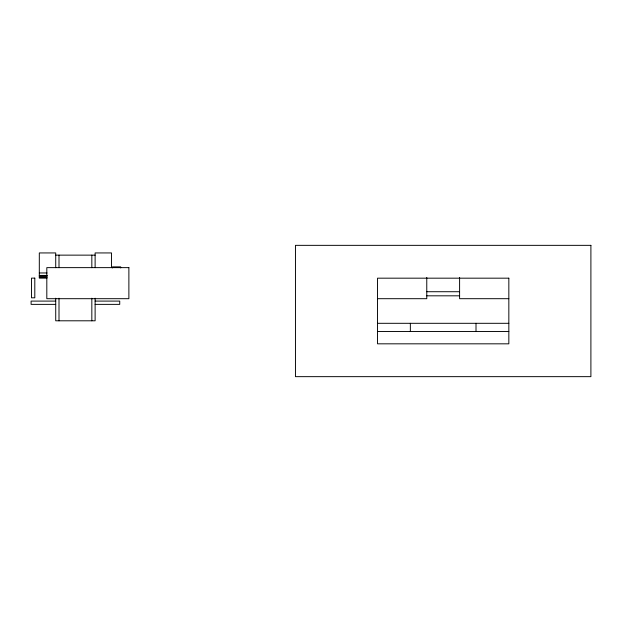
<?xml version="1.0" encoding="UTF-8"?>
<svg xmlns="http://www.w3.org/2000/svg" width="622" height="622" viewBox="0 0 622 622"><rect width="100%" height="100%" fill="white"/><g stroke="black" fill="none" stroke-linecap="round" stroke-linejoin="round"><path stroke-width="0.93" d="M55.723 255.137L95.119 255.137M39.31 272.957L47.031 272.957M39.31 275.429L47.031 275.429M39.31 275.904L47.031 275.904M39.31 276.106L47.031 276.106M39.31 277.451L47.031 277.451M47.031 278.12L39.31 278.127L39.31 252.936L55.723 252.936L55.723 267.67M426.77 291.718L459.596 291.718M426.77 295.815L459.596 295.815M377.531 298.692L426.77 298.692L426.77 277.435M508.835 298.692L459.596 298.692L459.596 277.435M55.723 301.095L31.1 301.095L31.1 304.376L55.723 304.376M95.119 301.095L119.735 301.095L119.735 304.376L95.119 304.376M377.531 323.308L508.835 323.308M377.531 331.518L508.835 331.518M476.009 323.308L476.009 331.518M410.357 323.308L410.357 331.518M120.676 267.927L120.676 266.869L112.465 266.869L112.465 267.934M111.532 267.647L111.532 252.936L95.119 252.936L95.119 267.67M95.119 298.218L95.119 320.796L55.723 320.796L55.723 298.218M91.831 255.137L91.831 267.67M91.831 298.218L91.831 320.796M59.004 255.137L59.004 267.67M59.004 298.218L59.004 320.796M590.9 245.348L295.458 245.348L295.458 376.652L590.9 376.652L590.9 245.348M128.878 267.631L46.813 267.631L46.813 298.692L128.878 298.692L128.878 267.631M34.801 278.12L31.512 278.12L31.512 297.814L34.801 297.814L34.801 278.12M508.835 278.174L377.531 278.174L377.531 343.826L508.835 343.826L508.835 278.174"/></g></svg>
